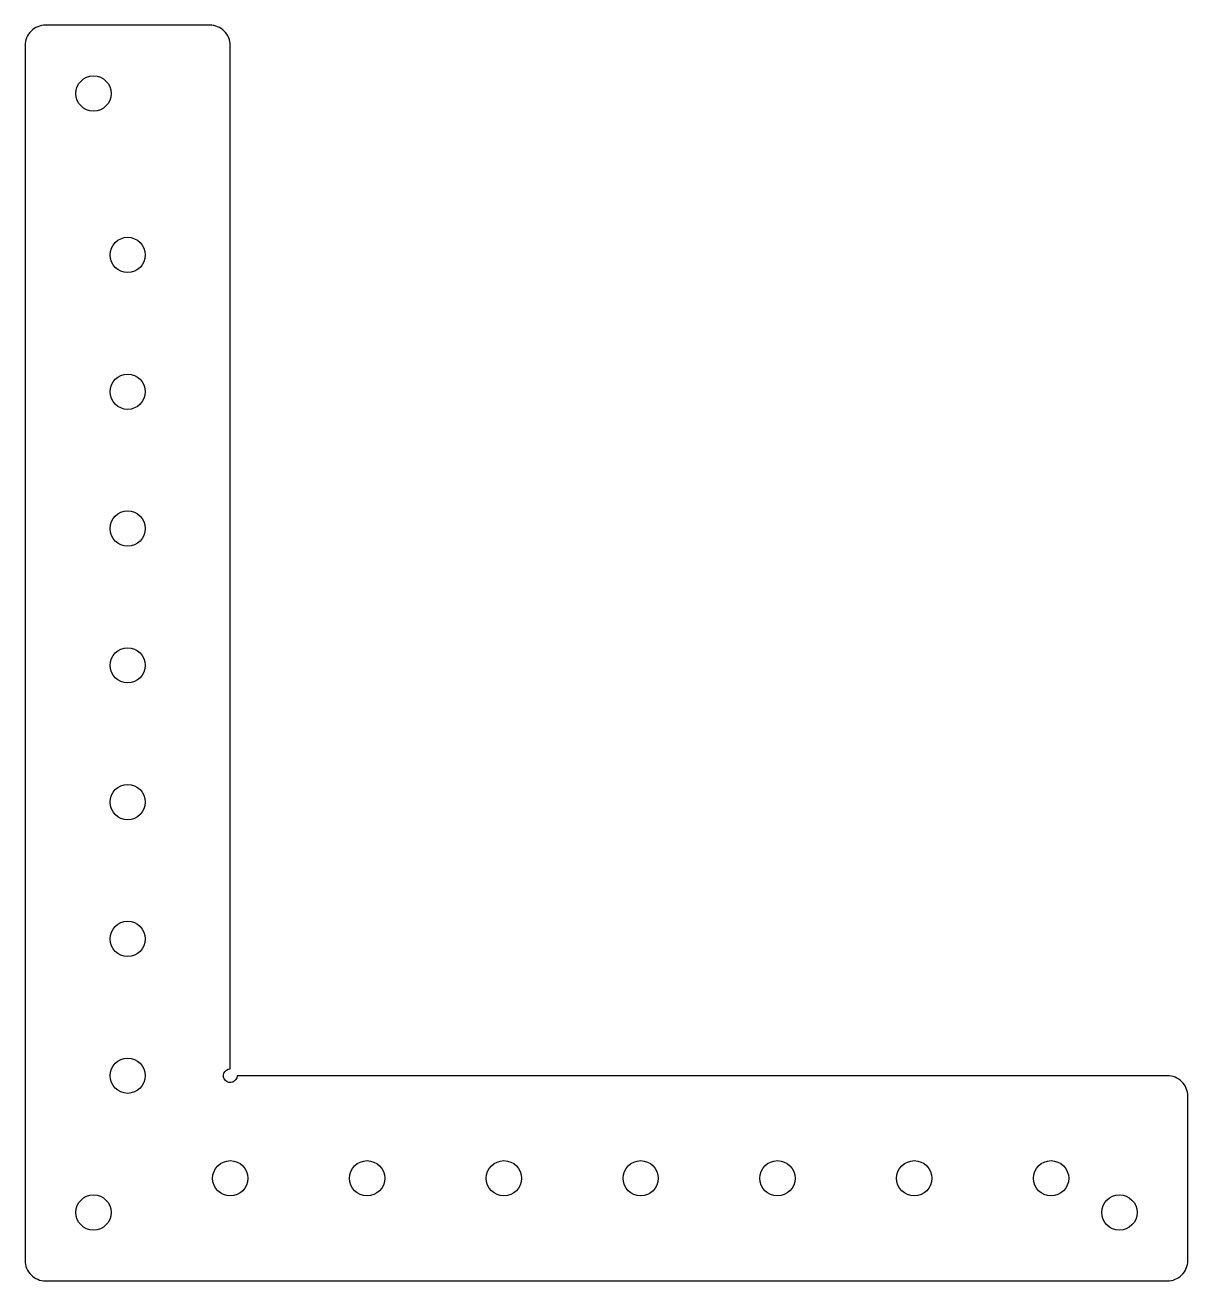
# Model space of a CAD drawing. Header units: millimetres. Extents: x -488 to -318, y -77 to 106.
import ezdxf

# ---------------------------------------------------------------- set-up
doc = ezdxf.new("R2010")
doc.units = ezdxf.units.MM
doc.layers.get('0').update_dxf_attribs({"linetype": 'CONTINUOUS'})

msp = doc.modelspace()

# ---------------------------------------------------------------- linework, layer by layer
msp.add_lwpolyline([(-488.43, -74.18, 0.414214), (-485.43, -77.18), (-321.43, -77.18, 0.414214), (-318.43, -74.18), (-318.43, -50.18, 0.414214), (-321.43, -47.18), (-457.43, -47.18, -2.414214), (-458.43, -46.18), (-458.43, 103.42, 0.414214), (-461.43, 106.42), (-485.43, 106.42, 0.414214), (-488.43, 103.42)], format="xyb", close=True)
for centre in [(-478.43, 96.42), (-473.43, 72.82), (-473.43, 52.82), (-473.43, 32.82), (-473.43, 12.82), (-473.43, -7.18), (-473.43, -27.18), (-473.43, -47.18), (-458.43, -62.18), (-438.43, -62.18), (-418.43, -62.18), (-398.43, -62.18), (-378.43, -62.18), (-358.43, -62.18), (-338.43, -62.18), (-478.43, -67.18), (-328.43, -67.18)]:
    msp.add_circle(centre, 2.58)

doc.saveas('drawing.dxf')
